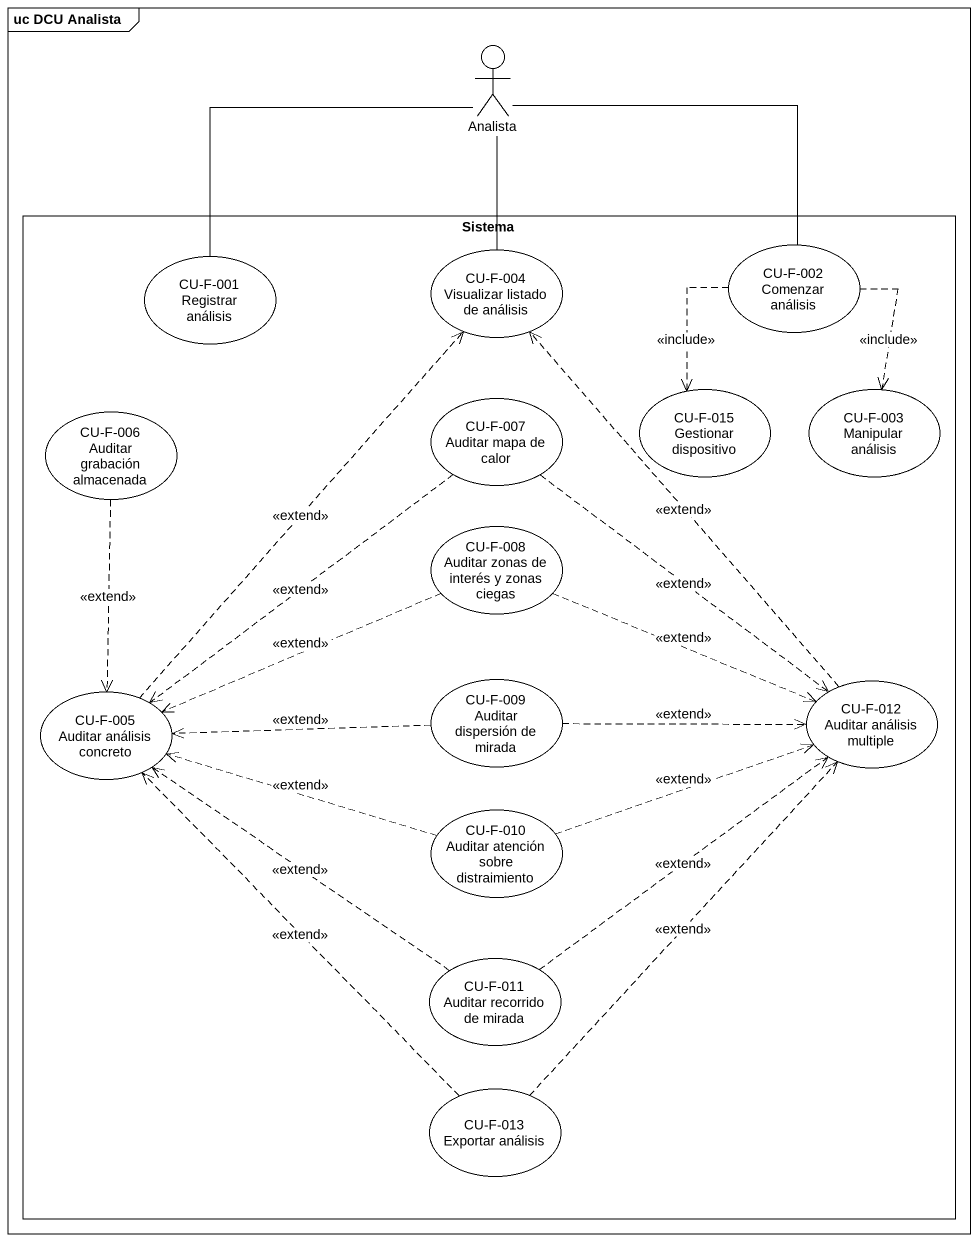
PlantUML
@startuml
mainframe uc DCU Analista
actor Analista
rectangle Sistema {
  usecase "CU-F-001 Registrar análisis" as CU_F_001_Registrar_análisis
  usecase "CU-F-004 Visualizar listado de análisis" as CU_F_004_Visualizar_listado
  usecase "CU-F-002 Comenzar análisis" as CU_F_002_Comenzar_análisis
  usecase "CU-F-015 Gestionar dispositivo" as CU_F_015_Gestionar
  usecase "CU-F-003 Manipular análisis" as CU_F_003_Manipular_análisis
  usecase "CU-F-006 Auditar grabación almacenada" as CU_F_006_Auditar_grabación
  usecase "CU-F-007 Auditar mapa de calor" as CU_F_007_Auditar_mapa_de
  usecase "CU-F-008 Auditar zonas de interés y zonas ciegas" as CU_F_008_Auditar_zonas_de
  usecase "CU-F-005 Auditar análisis concreto" as CU_F_005_Auditar_análisis
  usecase "CU-F-009 Auditar dispersión de mirada" as CU_F_009_Auditar_dispersión
  usecase "CU-F-012 Auditar análisis multiple" as CU_F_012_Auditar_análisis
  usecase "CU-F-010 Auditar atención sobre distraimiento" as CU_F_010_Auditar_atención
  usecase "CU-F-011 Auditar recorrido de mirada" as CU_F_011_Auditar_recorrido
  usecase "CU-F-013 Exportar análisis" as CU_F_013_Exportar_análisis
}
Analista -- CU_F_001_Registrar_análisis
Analista -- CU_F_004_Visualizar_listado
Analista -- CU_F_002_Comenzar_análisis
CU_F_002_Comenzar_análisis ..> CU_F_015_Gestionar : <<include>>
CU_F_002_Comenzar_análisis ..> CU_F_003_Manipular_análisis : <<include>>
CU_F_006_Auditar_grabación ..> CU_F_005_Auditar_análisis : <<extend>>
CU_F_007_Auditar_mapa_de ..> CU_F_005_Auditar_análisis : <<extend>>
CU_F_007_Auditar_mapa_de ..> CU_F_012_Auditar_análisis : <<extend>>
CU_F_008_Auditar_zonas_de .left.> CU_F_005_Auditar_análisis : <<extend>>
CU_F_008_Auditar_zonas_de .right.> CU_F_012_Auditar_análisis : <<extend>>
CU_F_005_Auditar_análisis .up.> CU_F_004_Visualizar_listado : <<extend>>
CU_F_009_Auditar_dispersión .left.> CU_F_005_Auditar_análisis : <<extend>>
CU_F_009_Auditar_dispersión .right.> CU_F_012_Auditar_análisis : <<extend>>
CU_F_012_Auditar_análisis .up.> CU_F_004_Visualizar_listado : <<extend>>
CU_F_010_Auditar_atención .left.> CU_F_005_Auditar_análisis : <<extend>>
CU_F_010_Auditar_atención .right.> CU_F_012_Auditar_análisis : <<extend>>
CU_F_011_Auditar_recorrido .up.> CU_F_005_Auditar_análisis : <<extend>>
CU_F_011_Auditar_recorrido .up.> CU_F_012_Auditar_análisis : <<extend>>
CU_F_013_Exportar_análisis .up.> CU_F_005_Auditar_análisis : <<extend>>
CU_F_013_Exportar_análisis .up.> CU_F_012_Auditar_análisis : <<extend>>
@enduml
